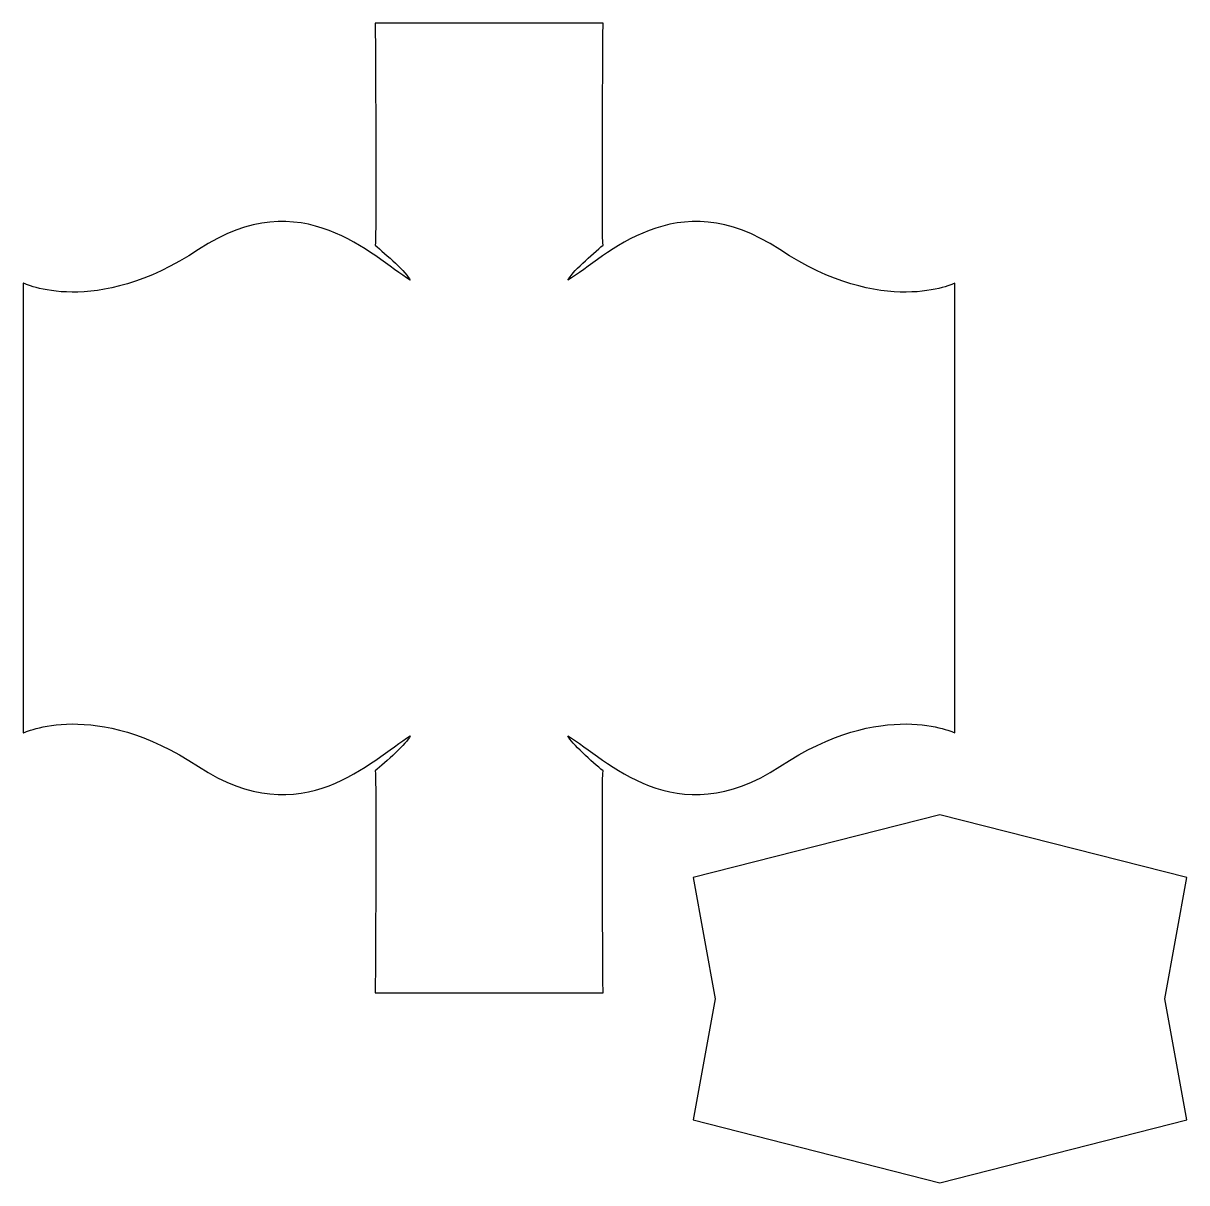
# Model space of a CAD drawing. Header units: centimetres. Extents: x -11.1 to 11.1, y -11 to 11.
import ezdxf

# ---------------------------------------------------------------- set-up
doc = ezdxf.new("R2010")
doc.units = ezdxf.units.CM
doc.header["$MEASUREMENT"] = 0
doc.layers.add('Camada 1', color=7, linetype='Continuous')

msp = doc.modelspace()

# ---------------------------------------------------------------- linework, layer by layer
at = {"layer": 'Camada 1'}
for points, knots in [([(6.64782, 1.80376), (6.64782, 1.80376), (6.64782, -2.46826), (6.64782, -2.46826), (6.64782, -2.46826), (6.64782, -2.46826), (5.28863, -1.80252), (3.31891, -3.10633), (3.31891, -3.10633), (1.3494, -4.41012), (0.01778, -2.96766), (-0.70331, -2.5238), (-0.70331, -2.5238), (-0.64791, -2.66252), (-0.23193, -3.02315), (-0.03762, -3.18965), (-0.03762, -3.18965), (-0.06537, -3.18965), (-0.03762, -7.40613), (-0.03762, -7.40613), (-0.03762, -7.40613), (-0.03762, -7.40613), (-2.20133, -7.40612), (-2.20133, -7.40612), (-2.20133, -7.40612), (-2.20133, -7.40612), (-4.36507, -7.40612), (-4.36507, -7.40612), (-4.36507, -7.40612), (-4.36507, -7.40612), (-4.33737, -3.18964), (-4.36507, -3.18964), (-4.36507, -3.18964), (-4.17081, -3.02314), (-3.75483, -2.66251), (-3.69935, -2.52379), (-3.69935, -2.52379), (-4.42055, -2.96763), (-5.75207, -4.41011), (-7.72168, -3.10632), (-7.72168, -3.10632), (-9.69129, -1.80254), (-11.05056, -2.46828), (-11.05056, -2.46828), (-11.05056, -2.46828), (-11.05056, -2.46828), (-11.05056, 1.80376), (-11.05056, 1.80376), (-11.05056, 1.80376), (-11.05056, 1.80376), (-11.05056, 6.07585), (-11.05056, 6.07585), (-11.05056, 6.07585), (-11.05056, 6.07585), (-9.69129, 5.41005), (-7.7217, 6.71387), (-7.7217, 6.71387), (-5.75212, 8.01768), (-4.42057, 6.57518), (-3.69937, 6.13134), (-3.69937, 6.13134), (-3.75485, 6.27009), (-4.17083, 6.63069), (-4.36509, 6.79716), (-4.36509, 6.79716), (-4.33739, 6.79716), (-4.36509, 11.01367), (-4.36509, 11.01367), (-4.36509, 11.01367), (-4.36509, 11.01367), (-2.20139, 11.01366), (-2.20139, 11.01366), (-2.20139, 11.01366), (-2.20139, 11.01366), (-0.03768, 11.01366), (-0.03768, 11.01366), (-0.03768, 11.01366), (-0.03768, 11.01366), (-0.06543, 6.79715), (-0.03768, 6.79715), (-0.03768, 6.79715), (-0.23199, 6.63067), (-0.64797, 6.27007), (-0.70337, 6.13133), (-0.70337, 6.13133), (0.01775, 6.57517), (1.34937, 8.01768), (3.31885, 6.71386), (3.31885, 6.71386), (5.28857, 5.41005), (6.64776, 6.07584), (6.64776, 6.07584), (6.64776, 6.07584), (6.64776, 6.07584), (6.64776, 1.80376), (6.64776, 1.80376), (6.64776, 1.80376), (6.64776, 1.80376), (6.64782, 1.80376), (6.64782, 1.80376)], [0, 0, 0, 0, 0.03846154, 0.03846154, 0.03846154, 0.03846154, 0.07692308, 0.07692308, 0.07692308, 0.07692308, 0.11538462, 0.11538462, 0.11538462, 0.11538462, 0.15384615, 0.15384615, 0.15384615, 0.15384615, 0.19230769, 0.19230769, 0.19230769, 0.19230769, 0.23076923, 0.23076923, 0.23076923, 0.23076923, 0.26923077, 0.26923077, 0.26923077, 0.26923077, 0.30769231, 0.30769231, 0.30769231, 0.30769231, 0.34615385, 0.34615385, 0.34615385, 0.34615385, 0.38461538, 0.38461538, 0.38461538, 0.38461538, 0.42307692, 0.42307692, 0.42307692, 0.42307692, 0.46153846, 0.46153846, 0.46153846, 0.46153846, 0.5, 0.5, 0.5, 0.5, 0.53846154, 0.53846154, 0.53846154, 0.53846154, 0.57692308, 0.57692308, 0.57692308, 0.57692308, 0.61538462, 0.61538462, 0.61538462, 0.61538462, 0.65384615, 0.65384615, 0.65384615, 0.65384615, 0.69230769, 0.69230769, 0.69230769, 0.69230769, 0.73076923, 0.73076923, 0.73076923, 0.73076923, 0.76923077, 0.76923077, 0.76923077, 0.76923077, 0.80769231, 0.80769231, 0.80769231, 0.80769231, 0.84615385, 0.84615385, 0.84615385, 0.84615385, 0.88461538, 0.88461538, 0.88461538, 0.88461538, 0.92307692, 0.92307692, 0.92307692, 0.92307692, 1, 1, 1, 1]), ([(6.36244, -11.01367), (6.36244, -11.01367), (1.67428, -9.82082), (1.67428, -9.82082), (1.67428, -9.82082), (1.67428, -9.82082), (2.09029, -7.51839), (2.09029, -7.51839), (2.09029, -7.51839), (2.09029, -7.51839), (1.67428, -5.21585), (1.67428, -5.21585), (1.67428, -5.21585), (1.67428, -5.21585), (6.36244, -4.023), (6.36244, -4.023), (6.36244, -4.023), (6.36244, -4.023), (11.05056, -5.21588), (11.05056, -5.21588), (11.05056, -5.21588), (11.05056, -5.21588), (10.63461, -7.51839), (10.63461, -7.51839), (10.63461, -7.51839), (10.63461, -7.51839), (11.05056, -9.82082), (11.05056, -9.82082), (11.05056, -9.82082), (11.05056, -9.82082), (6.36244, -11.01367), (6.36244, -11.01367)], [0, 0, 0, 0, 0.11111111, 0.11111111, 0.11111111, 0.11111111, 0.22222222, 0.22222222, 0.22222222, 0.22222222, 0.33333333, 0.33333333, 0.33333333, 0.33333333, 0.44444444, 0.44444444, 0.44444444, 0.44444444, 0.55555556, 0.55555556, 0.55555556, 0.55555556, 0.66666667, 0.66666667, 0.66666667, 0.66666667, 0.77777778, 0.77777778, 0.77777778, 0.77777778, 1, 1, 1, 1])]:
    msp.add_open_spline(points, degree=3, knots=knots, dxfattribs=at)

doc.saveas('drawing.dxf')
